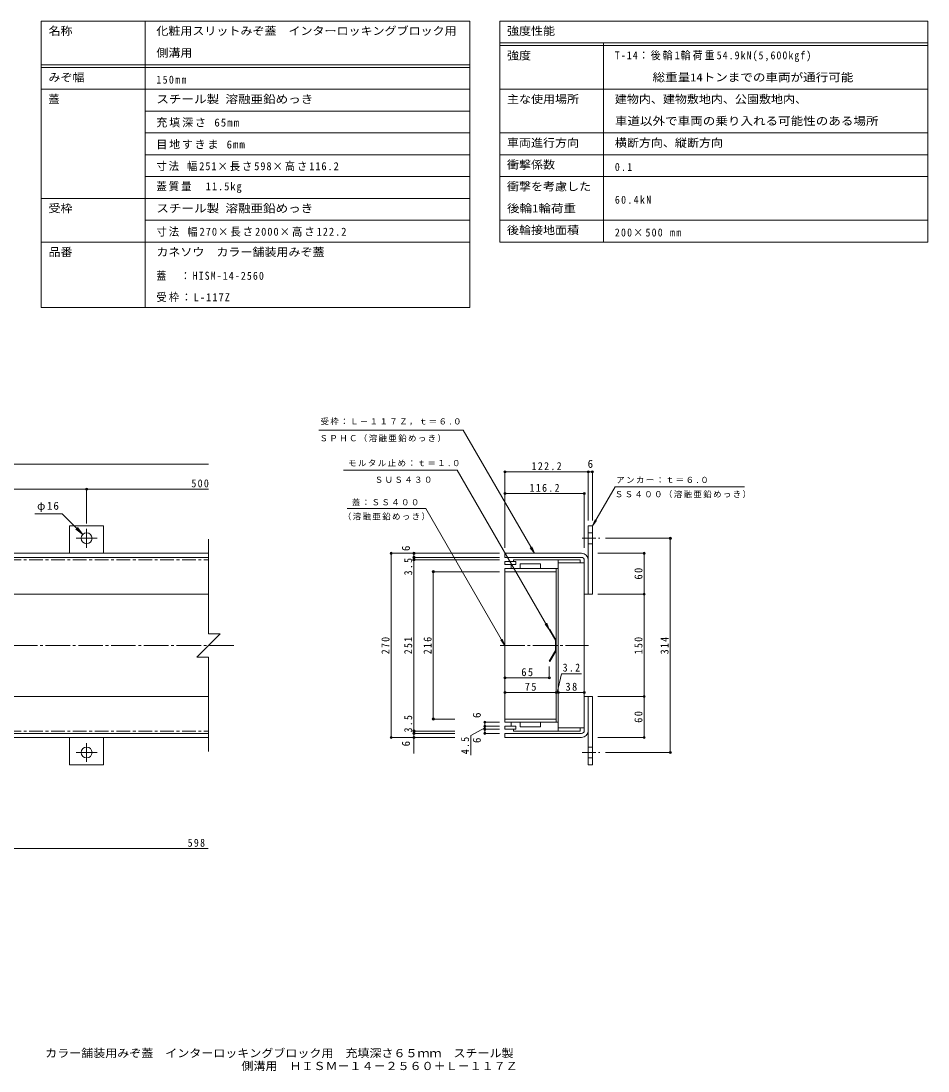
# Model space of a CAD drawing. Units: millimetres at full size, sheet at 1:4; some dimension numbers follow another scale. Extents: x -933 to 1110, y -778 to 761.
# Drawn here: x -219 to 1110, y -778 to 761 of the extents above; entities that cross this region are included whole.
import ezdxf
from ezdxf.enums import TextEntityAlignment as Align

# ---------------------------------------------------------------- set-up
doc = ezdxf.new("R2010")
doc.units = ezdxf.units.MM
doc.header["$LTSCALE"] = 4
doc.header["$PDMODE"] = 32
doc.header["$PDSIZE"] = 3.2
for name, pattern in [('CHAIN1', [8, 5, -1, 1, -1]), ('CHAIN2', [12, 9, -1, 1, -1]), ('DASHED3', [4, 3, -1])]:
    doc.linetypes.add(name, pattern=pattern)
for name, color, linetype, lineweight in [('0-0_通り芯', 7, 'CHAIN2', 9), ('0-1_躯体', 2, 'DASHED3', 9), ('0-2_仕上', 7, 'Continuous', 9), ('0-3_建具', 4, 'Continuous', 9), ('0-4_その他', 7, 'Continuous', 9), ('0-5_寸法', 7, 'Continuous', 9), ('F-5_F-5ﾚｲﾔ', 2, 'Continuous', 9), ('F-F_F-Fﾚｲﾔ', 2, 'Continuous', 9)]:
    doc.layers.add(name, color=color, linetype=linetype, lineweight=lineweight)
doc.layers.add('F-4_F-4ﾚｲﾔ', color=2, linetype='Continuous')
doc.styles.add('ＭＳ ゴシック', font='')
doc.styles.get('ＭＳ ゴシック').set_extended_font_data('MS Gothic')

msp = doc.modelspace()

# ---------------------------------------------------------------- linework, layer by layer
at = {"layer": '0-0_通り芯'}
for p, q in [((93.271, -154.164), (-892.673, -154.164)), ((483.376, -154.164), (612.762, -154.164))]:
    msp.add_line(p, q, dxfattribs=at)
at = {"layer": '0-1_躯体', "linetype": 'Continuous'}
for p, q in [((56.186, -79.164), (-272.627, -79.164)), ((56.186, -229.164), (-272.627, -229.164))]:
    msp.add_line(p, q, dxfattribs=at)
at = {"layer": '0-2_仕上', "color": 3, "linetype": 'CHAIN1'}
msp.add_line((-270.627, -28.664), (55.686, -28.664), dxfattribs=at)
at = {"layer": '0-2_仕上'}
for p, q in [((502.955, -28.664), (502.955, -31.164)), ((568.655, -28.664), (502.955, -28.664)), ((568.655, -28.664), (568.655, -33.164)), ((490.455, -31.164), (490.455, -35.664)), ((506.455, -31.164), (490.455, -31.164)), ((506.455, -35.664), (490.455, -35.664)), ((490.455, -266.664), (490.455, -41.664)), ((568.655, -41.664), (490.455, -41.664)), ((565.455, -46.164), (490.455, -46.164)), ((499.455, -35.664), (499.455, -41.664)), ((506.455, -31.164), (506.455, -35.664)), ((512.655, -34.664), (512.655, -41.664)), ((542.655, -34.664), (512.655, -34.664)), ((542.655, -34.664), (542.655, -41.664)), ((565.455, -266.664), (565.455, -41.664)), ((565.455, -262.164), (490.455, -262.164)), ((568.655, -266.664), (490.455, -266.664)), ((490.455, -277.165), (490.455, -272.665)), ((506.455, -272.665), (490.455, -272.665)), ((499.455, -272.665), (499.455, -266.664)), ((506.455, -272.665), (506.455, -277.165)), ((512.655, -273.664), (512.655, -266.664)), ((542.655, -273.664), (512.655, -273.664)), ((542.655, -273.664), (542.655, -266.664)), ((568.655, -279.665), (568.655, -275.165)), ((506.455, -277.165), (490.455, -277.165)), ((502.955, -279.665), (502.955, -277.165)), ((568.655, -279.665), (502.955, -279.665))]:
    msp.add_line(p, q, dxfattribs=at)
at = {"layer": '0-2_仕上', "color": 2}
for p, q in [((568.655, -28.664), (568.655, -279.665)), ((606.655, -33.164), (568.655, -33.164)), ((606.655, -275.164), (606.655, -33.164)), ((606.655, -275.164), (568.655, -275.164))]:
    msp.add_line(p, q, dxfattribs=at)
at = {"layer": '0-2_仕上', "color": 3}
for p, q in [((555.455, -131.076), (556.321, -130.576)), ((564.455, -161.664), (555.455, -177.253)), ((565.455, -161.932), (556.321, -177.753)), ((555.455, -177.253), (556.321, -177.753))]:
    msp.add_line(p, q, dxfattribs=at)
at = {"layer": '0-2_仕上', "color": 3, "linetype": 'CHAIN1'}
msp.add_lwpolyline([(-270.627, -28.664), (-270.627, -279.665), (55.686, -279.665)], dxfattribs=at)
at = {"layer": '0-2_仕上', "color": 2}
for points in [[(568.655, -28.664), (600.655, -28.664), (600.655, -33.164)], [(568.655, -279.665), (600.655, -279.665), (600.655, -275.164)]]:
    msp.add_lwpolyline(points, dxfattribs=at)
at = {"layer": '0-2_仕上', "color": 3}
for points in [[(564.455, -161.664), (564.455, -146.664), (555.455, -131.076)], [(565.455, -161.932), (565.455, -146.396), (556.321, -130.576)]]:
    msp.add_lwpolyline(points, dxfattribs=at)
at = {"layer": '0-3_建具'}
for p, q in [((-147.628, 20.836), (-97.627, 20.836)), ((-147.628, -19.164), (-147.628, 20.836)), ((-97.627, 20.836), (-97.627, -19.164)), ((612.655, 20.836), (618.655, 20.836)), ((612.655, -79.164), (612.655, 20.836)), ((618.655, -79.164), (618.655, 20.836)), ((56.186, 1.436), (56.186, -137.041)), ((612.655, 10.836), (618.655, 10.836)), ((612.655, -5.164), (618.655, -5.164)), ((56.186, -19.164), (-872.627, -19.164)), ((56.186, -25.164), (-872.627, -25.164)), ((602.655, -25.164), (490.455, -25.164)), ((612.655, -79.164), (618.655, -79.164)), ((73.309, -137.041), (56.186, -137.041)), ((56.186, -309.764), (56.186, -171.287)), ((612.655, -229.164), (618.655, -229.164)), ((612.655, -229.164), (612.655, -329.164)), ((618.655, -229.164), (618.655, -329.164)), ((56.186, -283.164), (-872.627, -283.164)), ((56.186, -289.164), (-872.627, -289.164)), ((-147.628, -289.164), (-147.628, -329.164)), ((-97.627, -329.164), (-97.627, -289.164)), ((490.455, -283.164), (490.455, -289.164)), ((602.655, -283.164), (490.455, -283.164)), ((490.455, -289.164), (602.655, -289.164)), ((612.655, -303.164), (618.655, -303.164)), ((612.655, -319.164), (618.655, -319.164)), ((-147.628, -329.164), (-97.627, -329.164)), ((612.655, -329.164), (618.655, -329.164))]:
    msp.add_line(p, q, dxfattribs=at)
at = {"layer": '0-3_建具', "linetype": 'CHAIN1'}
for p, q in [((-122.627, 2.836), (-122.627, 16.656)), ((-122.627, 2.836), (-138.099, 2.836)), ((-122.627, 2.836), (-107.156, 2.836)), ((-122.627, 2.836), (-122.627, -10.984)), ((603.728, 2.836), (629.666, 2.836)), ((-122.627, -311.164), (-122.627, -297.344)), ((-122.627, -311.164), (-138.099, -311.164)), ((-122.627, -311.164), (-122.627, -324.984)), ((-122.627, -311.164), (-107.156, -311.164)), ((603.728, -311.164), (629.666, -311.164))]:
    msp.add_line(p, q, dxfattribs=at)
at = {"layer": '0-3_建具'}
for points in [[(490.455, -25.164), (490.455, -19.164), (602.655, -19.164)], [(606.655, -29.164), (606.655, -79.164), (612.655, -79.164)], [(73.309, -137.041), (56.186, -154.164), (39.062, -171.287), (56.186, -171.287)], [(606.655, -279.164), (606.655, -229.164), (612.655, -229.164)]]:
    msp.add_lwpolyline(points, dxfattribs=at)
for centre in [(-122.627, 2.836), (-122.627, -311.164)]:
    msp.add_circle(centre, 8, dxfattribs=at)
for centre, radius, start, end in [((602.655, -29.164), 10, 0, 90), ((602.655, -29.164), 4, 0, 90), ((602.655, -279.164), 4, 270, 0), ((602.655, -279.164), 10, 270, 0)]:
    msp.add_arc(centre, radius, start, end, dxfattribs=at)
at = {"layer": '0-4_その他'}
for p, q in [((-872.627, 111.42), (56.186, 111.42)), ((490.455, 101.355), (490.455, -11.164)), ((490.455, 100.155), (612.655, 100.155)), ((612.655, 101.355), (612.655, 28.836)), ((612.655, 100.155), (618.655, 100.155)), ((618.655, 101.355), (618.655, 28.836)), ((-622.627, 74.855), (-122.627, 74.855)), ((-122.627, 76.055), (-122.627, 24.655)), ((-122.627, 74.855), (56.186, 74.855)), ((490.455, 68.37), (606.655, 68.37)), ((606.655, 69.57), (606.655, -11.164)), ((-198.321, 38.833), (-158.624, 38.833)), ((-128.284, 8.493), (-158.624, 38.833)), ((-128.284, 8.493), (-138.201, 16.102)), ((-128.284, 8.493), (-135.894, 18.41)), ((733.959, 2.836), (637.666, 2.836)), ((732.759, 2.836), (732.759, -311.164)), ((322.576, -19.164), (482.455, -19.164)), ((323.776, -19.164), (323.776, -289.164)), ((355.874, -25.164), (482.455, -25.164)), ((355.874, -28.664), (482.455, -28.664)), ((357.074, -19.164), (357.074, -25.164)), ((357.074, -25.164), (357.074, -28.664)), ((357.074, -28.664), (357.074, -279.665)), ((695.708, -19.164), (626.655, -19.164)), ((694.508, -19.164), (694.508, -79.164)), ((384.279, -46.164), (482.454, -46.164)), ((385.479, -262.164), (385.479, -46.164)), ((695.708, -79.164), (626.655, -79.164)), ((694.508, -79.164), (694.508, -229.164)), ((555.455, -202.974), (555.455, -185.253)), ((490.455, -201.774), (555.455, -201.774)), ((490.455, -223.15), (565.455, -223.15)), ((565.455, -223.15), (568.655, -223.15)), ((568.655, -223.15), (606.655, -223.15)), ((695.708, -229.164), (626.655, -229.164)), ((694.508, -229.164), (694.508, -289.164)), ((384.279, -262.164), (416.982, -262.164)), ((460.943, -274.915), (440.336, -286.198)), ((459.743, -266.664), (482.454, -266.664)), ((459.743, -272.665), (482.454, -272.665)), ((460.943, -272.665), (460.943, -266.664)), ((460.943, -277.165), (460.943, -272.665)), ((322.576, -289.164), (416.982, -289.164)), ((355.874, -279.665), (416.982, -279.665)), ((355.874, -283.164), (416.982, -283.164)), ((357.074, -279.665), (357.074, -283.164)), ((357.074, -283.164), (357.074, -289.164)), ((357.074, -289.164), (357.074, -312.457)), ((440.336, -286.198), (440.336, -315.089)), ((459.743, -277.165), (482.454, -277.165)), ((459.743, -283.164), (482.455, -283.164)), ((460.943, -283.164), (460.943, -277.165)), ((695.708, -289.164), (626.655, -289.164)), ((733.959, -311.164), (637.666, -311.164)), ((-270.627, -451.858), (55.686, -451.858))]:
    msp.add_line(p, q, dxfattribs=at)
msp.add_lwpolyline([(567.055, -223.15), (573.291, -195.802), (602.842, -195.802)], dxfattribs=at)
for p in [(490.455, 100.155), (612.655, 100.155), (618.655, 100.155), (-122.627, 74.855), (490.455, 68.37), (606.655, 68.37), (732.759, 2.836), (323.776, -19.164), (357.074, -19.164), (357.074, -25.164), (357.074, -28.664), (694.508, -19.164), (385.479, -46.164), (694.508, -79.164), (490.455, -201.774), (555.455, -201.774), (490.455, -223.15), (565.455, -223.15), (568.655, -223.15), (606.655, -223.15), (694.508, -229.164), (385.479, -262.164), (460.943, -266.664), (460.943, -272.665), (460.943, -277.165), (323.776, -289.164), (357.074, -279.665), (357.074, -283.164), (357.074, -289.164), (460.943, -283.164), (694.508, -289.164), (732.759, -311.164)]:
    msp.add_point(p, dxfattribs=at)
at = {"layer": '0-5_寸法'}
for p, q in [((217.874, 161.394), (429.289, 161.394)), ((429.289, 161.394), (533.534, -19.164)), ((253.829, 102.711), (420.477, 102.711)), ((420.477, 102.711), (555.454, -131.076)), ((651.883, 78.39), (618.655, 20.836)), ((651.883, 78.39), (841.316, 78.39)), ((259.359, 46.59), (374.548, 46.59)), ((374.548, 46.59), (490.454, -154.164)), ((618.655, 20.836), (622.482, 30.075)), ((618.655, 20.836), (624.742, 28.769)), ((533.534, -19.164), (527.447, -11.231)), ((533.534, -19.164), (529.707, -9.925)), ((555.454, -131.076), (551.627, -121.837)), ((555.454, -131.076), (549.366, -123.142)), ((490.454, -154.164), (484.366, -146.231)), ((490.454, -154.164), (486.627, -144.926))]:
    msp.add_line(p, q, dxfattribs=at)
at = {"layer": 'F-5_F-5ﾚｲﾔ', "color": 7}
msp.add_line((482.829, 660.916), (1110.446, 660.916), dxfattribs=at)
at = {"layer": 'F-F_F-Fﾚｲﾔ', "color": 7}
for p, q in [((-189.09, 760.916), (439.168, 760.916)), ((-189.09, 760.916), (-189.09, 340.916)), ((-36.895, 760.916), (-36.895, 340.916)), ((439.168, 760.916), (439.168, 340.916)), ((482.829, 760.916), (1110.446, 760.916)), ((482.829, 760.916), (482.829, 436.916)), ((1110.446, 760.916), (1110.446, 436.916)), ((482.829, 728.916), (1110.446, 728.916)), ((482.829, 724.916), (1110.446, 724.916)), ((635.025, 728.916), (635.025, 436.916)), ((-189.09, 696.916), (439.168, 696.916)), ((-189.09, 692.916), (439.168, 692.916)), ((-189.09, 660.916), (439.168, 660.916)), ((482.829, 660.916), (1110.446, 660.916)), ((-36.895, 628.916), (439.168, 628.916)), ((-36.895, 596.916), (439.168, 596.916)), ((482.829, 596.916), (1110.446, 596.916)), ((-36.895, 564.916), (439.168, 564.916)), ((482.829, 564.916), (1110.446, 564.916)), ((-36.895, 532.916), (439.168, 532.916)), ((482.829, 532.916), (1110.446, 532.916)), ((-189.09, 500.916), (439.168, 500.916)), ((-36.895, 468.916), (439.168, 468.916)), ((482.829, 468.916), (1110.446, 468.916)), ((-189.09, 436.916), (439.168, 436.916)), ((482.829, 436.916), (1110.446, 436.916)), ((-189.09, 340.916), (439.168, 340.916))]:
    msp.add_line(p, q, dxfattribs=at)

# ---------------------------------------------------------------- texts
at = {"layer": '0-4_その他', "color": 2, "style": 'ＭＳ ゴシック'}
msp.add_text('6', height=11.73, dxfattribs=at).set_placement((611.655, 102.555), align=Align.BOTTOM_LEFT)
for p in [(354.674, -15.947), (458.543, -260.557), (458.543, -297.275), (354.674, -302.218)]:
    msp.add_text('6', height=11.73, rotation=90, dxfattribs=at).set_placement(p, align=Align.BOTTOM_LEFT)
at = {"layer": '0-4_その他', "color": 2, "char_height": 11.73, "attachment_point": 7, "style": 'ＭＳ ゴシック'}
for s, insert in [('\\T1.28;\\W0.9;122.2', (529.555, 102.555)), ('\\T1.27;\\W0.9;500', (31.049, 77.255)), ('\\T1.28;\\W0.9;116.2', (526.555, 70.77)), ('\\T1.19;φ16', (-195.173, 41.373)), ('\\T1.27;\\W0.9;3.2', (575.066, -192.756)), ('\\T1.27;\\W0.95;65', (514.455, -199.374)), ('\\T1.27;\\W0.95;75', (519.455, -220.75)), ('\\T1.27;\\W0.95;38', (579.155, -220.75)), ('\\T1.27;\\W0.9;598', (25.496, -449.458))]:
    msp.add_mtext(s, dxfattribs=dict(at, insert=insert))
at = {"layer": '0-4_その他', "color": 2, "char_height": 11.73, "attachment_point": 7, "rotation": 90, "style": 'ＭＳ ゴシック'}
for s, insert in [('\\T1.27;\\W0.9;3.5', (354.674, -51.544)), ('\\T1.27;\\W0.95;60', (692.108, -57.664)), ('\\T1.27;\\W0.9;270', (321.376, -167.164)), ('\\T1.27;\\W0.9;251', (354.674, -167.164)), ('\\T1.27;\\W0.9;216', (383.079, -167.164)), ('\\T1.27;\\W0.9;150', (692.108, -167.164)), ('\\T1.27;\\W0.9;314', (730.359, -167.164)), ('\\T1.27;\\W0.9;3.5', (354.674, -281.801)), ('\\T1.27;\\W0.95;60', (692.108, -267.664)), ('\\T1.27;\\W0.9;4.5', (437.963, -313.602))]:
    msp.add_mtext(s, dxfattribs=dict(at, insert=insert))
at = {"layer": '0-5_寸法', "char_height": 8.798, "attachment_point": 7, "style": 'ＭＳ ゴシック'}
for s, insert in [('\\T1.17;受枠：Ｌ－１１７Ｚ，ｔ＝６.０', (220.171, 168.288)), ('\\T1.17;ＳＰＨＣ（溶融亜鉛めっき）', (218.731, 143.807)), ('\\T1.18;モルタル止め：ｔ＝１.０', (260.527, 107.992)), ('\\T1.17;ＳＵＳ４３０', (299.733, 83.971)), ('\\T1.18;アンカー：ｔ＝６.０', (653.471, 83.359)), ('\\T1.17;ＳＳ４００（溶融亜鉛めっき）', (651.414, 61.778)), ('\\T1.17;蓋：ＳＳ４００', (266.168, 50.545)), ('\\T1.17;（溶融亜鉛めっき）', (253.001, 29.131))]:
    msp.add_mtext(s, dxfattribs=dict(at, insert=insert))
at = {"layer": 'F-4_F-4ﾚｲﾔ', "style": 'ＭＳ ゴシック', "width": 1.1}
for s, p in [('カラー舗装用みぞ蓋\u3000インターロッキングブロック用\u3000充填深さ６５ｍｍ\u3000スチール製', (-183.297, -761.267)), ('側溝用\u3000ＨＩＳＭ－１４－２５６０＋Ｌ－１１７Ｚ', (104.295, -780.096))]:
    msp.add_text(s, height=11.73, dxfattribs=at).set_placement(p, align=Align.BOTTOM_LEFT)
at = {"layer": 'F-5_F-5ﾚｲﾔ', "style": 'ＭＳ ゴシック'}
for s, width, p in [('化粧用スリットみぞ蓋\u3000インターロッキングブロック用', 1.1, (-20.361, 736.916)), ('側溝用', 1.1, (-20.361, 704.916)), ('スチール製 溶融亜鉛めっき', 1.15, (-20.361, 636.916))]:
    msp.add_text(s, height=11.73, dxfattribs=dict(at, width=width)).set_placement(p, align=Align.BOTTOM_LEFT)
at = {"layer": 'F-5_F-5ﾚｲﾔ', "char_height": 11.73, "attachment_point": 7, "style": 'ＭＳ ゴシック'}
for s, insert in [('\\T1.28;\\W0.9;150mm', (-20.361, 668.916)), ('\\T1.18;充填深さ\\~65mm', (-20.361, 604.916)), ('\\T1.17;目地すきま\\~6mm', (-20.361, 572.916))]:
    msp.add_mtext(s, dxfattribs=dict(at, insert=insert))
at = {"layer": 'F-F_F-Fﾚｲﾔ', "style": 'ＭＳ ゴシック'}
for s, width, p in [('名称', 1.1, (-178.443, 736.916)), ('強度性能', 1.1, (493.476, 736.916)), ('強度', 1.1, (493.476, 700.916)), ('みぞ幅', 1.1, (-178.443, 668.916)), ('  \u3000\u3000総重量14トンまでの車両が通行可能', 1.15, (651.559, 668.916)), ('主な使用場所', 1.1, (493.476, 636.916)), ('建物内、建物敷地内、公園敷地内、', 1.1, (651.559, 636.916)), ('車道以外で車両の乗り入れる可能性のある場所', 1.15, (651.559, 604.916)), ('車両進行方向', 1.1, (493.476, 572.916)), ('横断方向、縦断方向', 1.1, (651.559, 572.916)), ('衝撃係数', 1.1, (493.476, 540.916)), ('衝撃を考慮した', 1.1, (493.476, 508.916)), ('受枠', 1.1, (-178.443, 476.916)), ('スチール製 溶融亜鉛めっき', 1.15, (-20.361, 476.916)), ('後輪1輪荷重', 1.15, (493.476, 476.916)), ('後輪接地面積', 1.1, (493.476, 444.916)), ('品番', 1.1, (-178.443, 412.916)), ('カネソウ\u3000カラー舗装用みぞ蓋', 1.1, (-20.361, 412.916))]:
    msp.add_text(s, height=11.73, dxfattribs=dict(at, width=width)).set_placement(p, align=Align.BOTTOM_LEFT)
msp.add_text('蓋', height=11.73, dxfattribs=at).set_placement((-178.443, 636.916), align=Align.BOTTOM_LEFT)
at = {"layer": 'F-F_F-Fﾚｲﾔ', "char_height": 11.73, "attachment_point": 7, "style": 'ＭＳ ゴシック'}
for s, insert in [('\\T1.22;\\W0.9;T-14：後輪1輪荷重54.9kN(5,600kgf)', (651.559, 700.916)), ('\\T1.18;\\W0.95;寸法\\~幅251×長さ598×高さ116.2', (-20.361, 540.916)), ('\\T1.27;\\W0.9;0.1', (651.559, 540.916)), ('\\T1.19;\\W0.95;蓋質量\u300011.5kg', (-20.361, 508.916)), ('\\T1.28;\\W0.9;60.4kN', (651.559, 492.916)), ('\\T1.19;\\W0.95;寸法\\~幅270×長さ2000×高さ122.2', (-20.361, 444.916)), ('\\T1.25;\\W0.9;200×500\\~mm', (651.559, 444.916)), ('\\T1.23;\\W0.9;蓋\u3000：HISM-14-2560', (-20.361, 380.916)), ('\\T1.2;\\W0.95;受枠：L-117Z', (-20.361, 348.916))]:
    msp.add_mtext(s, dxfattribs=dict(at, insert=insert))

doc.saveas('drawing.dxf')
